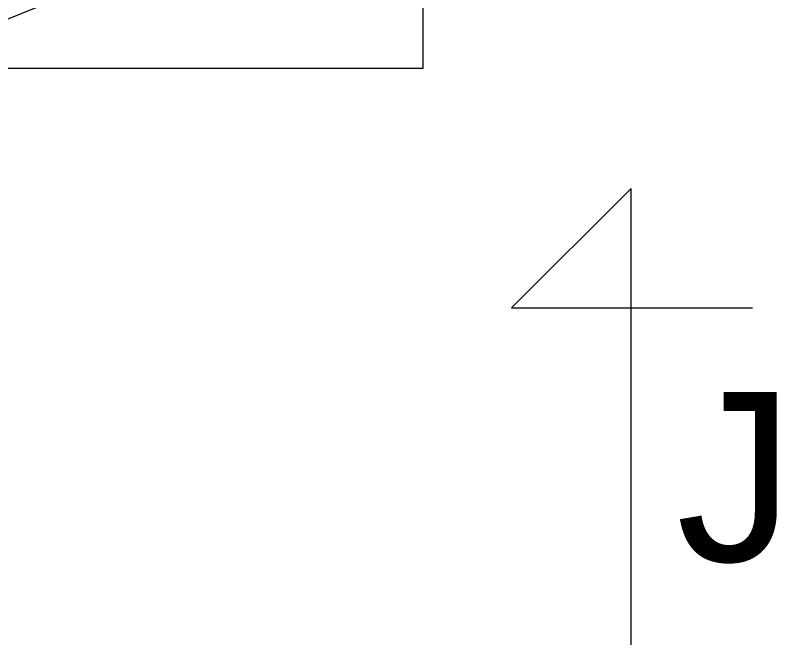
# Model space of a CAD drawing. Header units: millimetres. Extents: x 46521 to 262603, y -45352 to 20466.
# Drawn here: x 160396 to 178414, y -45352 to -30466 of the extents above; entities that cross this region are included whole.
import ezdxf

# ---------------------------------------------------------------- set-up
doc = ezdxf.new("R2010")
doc.units = ezdxf.units.MM
for name, color, linetype, lineweight in [('A-DETL-THIN', 151, 'Continuous', 13), ('A-FLOR', 192, 'Continuous', 13), ('G-ANNO-TEXT', 231, 'Continuous', 9)]:
    doc.layers.add(name, color=color, linetype=linetype, lineweight=lineweight)
doc.styles.add('Arial_4', font='arial.ttf', dxfattribs={"height": 4000})

msp = doc.modelspace()

# ---------------------------------------------------------------- linework, layer by layer
at = {"layer": 'A-DETL-THIN', "lineweight": 9}
for p, q in [((174969.2, -34560.1), (172140.8, -37388.5)), ((174969.2, -45352), (174969.2, -34560.1)), ((172140.8, -37388.5), (177840.8, -37388.5))]:
    msp.add_line(p, q, dxfattribs=at)
at = {"layer": 'A-FLOR', "lineweight": 9}
for p, q in [((157356.8, -31726.4), (163861.8, -29066.4)), ((170041.8, -30187.5), (170041.8, -31726.4)), ((170041.8, -31726.4), (157356.8, -31726.4))]:
    msp.add_line(p, q, dxfattribs=at)

# ---------------------------------------------------------------- texts
at = {"layer": 'G-ANNO-TEXT', "color": 7, "insert": (176034.9, -39378.1), "char_height": 4000, "width": 3527.425, "attachment_point": 1, "style": 'Arial_4'}
msp.add_mtext('\\fArial|b0|i0|c238|p34|;J', dxfattribs=at)

doc.saveas('drawing.dxf')
